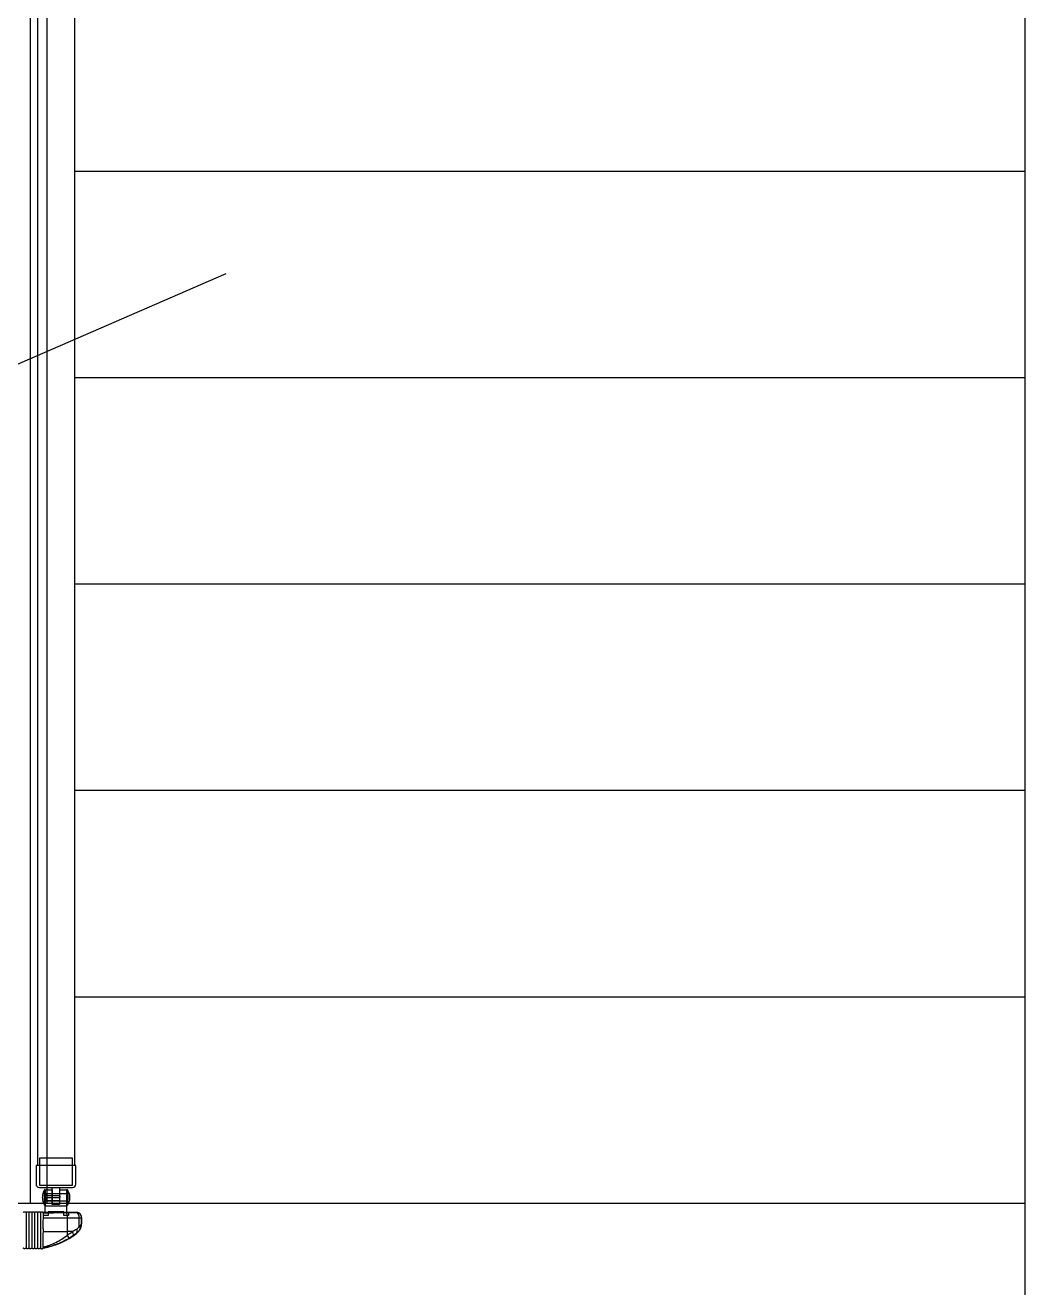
# Model space of a CAD drawing. Header units: millimetres. Extents: x -38475 to 94728, y -31127 to 90245.
# Drawn here: x -2282 to -925, y -6139 to -4426 of the extents above; entities that cross this region are included whole.
import ezdxf

# ---------------------------------------------------------------- set-up
doc = ezdxf.new("R2010")
doc.units = ezdxf.units.MM
doc.layers.add('e-plan', color=9, linetype='Continuous')

# ---------------------------------------------------------------- blocks, each defined once
blk = doc.blocks.new('Xref-지하2층')
at = {"layer": 'e-plan'}
blk.add_line((2600, 10400), (2600, 4200), dxfattribs=at)
at = {"layer": 'e-plan', "linetype": 'Continuous'}
for p, q in [((1250, 8680), (1250, 5880)), ((1250, 8680), (1250, 5880)), ((1272.5, 8680), (1272.5, 5880)), ((1272.5, 8680), (1272.5, 5880)), ((2600, 7280), (1309.9, 7280)), ((2600, 7000), (1309.9, 7000)), ((2600, 6720), (1309.9, 6720)), ((2600, 6440), (1309.9, 6440)), ((2600, 6160), (1309.9, 6160)), ((2600, 5880), (-100, 5880)), ((1301.2, 5880), (1272.5, 5880)), ((1312.6, 5867.8), (1267.5, 5867.8)), ((1300.5, 5841.7), (1300.5, 5860.5)), ((1312.4, 5867.6), (1312.6, 5867.8)), ((1316.6, 5849), (1316.6, 5860.6)), ((1319.6, 5860.8), (1319.4, 5860.6)), ((1319.4, 5852.8), (1319.4, 5860.6)), ((1319.6, 5860.8), (1319.6, 5852.8))]:
    blk.add_line(p, q, dxfattribs=at)
at = {"layer": 'e-plan'}
for points in [[(1259.9, 8628.5), (1259.9, 7030.3)], [(1309.9, 8628.5), (1309.9, 7052)], [(1515.4, 7141.2), (605.3, 6746.1), (657.5, 6625.7), (432.6, 6814.3), (484.9, 6693.9), (-400, 6309.8)]]:
    blk.add_lwpolyline(points, dxfattribs=at)
at = {"layer": 'e-plan', "linetype": 'Continuous'}
for points in [[(1309.9, 7052), (1309.9, 5931.5)], [(1259.9, 7030.3), (1259.9, 5931.5)], [(1311.9, 5931.5), (1257.9, 5931.5)], [(1262.9, 5931.5), (1262.9, 5941.6), (1306.9, 5941.6), (1306.9, 5931.5)], [(1306.9, 5931.5), (1306.9, 5904.1), (1262.9, 5904.1), (1262.9, 5931.5)], [(1270.4, 5867.5), (1270.4, 5898.5), (1279.7, 5898.5), (1279.7, 5880.5), (1290.2, 5880.5), (1290.2, 5898.5), (1299.4, 5898.5), (1299.4, 5867.5), (1301.9, 5867.5), (1301.9, 5863.5), (1295.4, 5863.5), (1295.4, 5868.5), (1284.9, 5868.5), (1274.4, 5868.5), (1274.4, 5863.5), (1267.9, 5863.5), (1267.9, 5867.5), (1270.4, 5867.5), (1267.9, 5867.5)], [(1270.4, 5898.8), (1270.4, 5877.2)], [(1279.7, 5893), (1270.4, 5893)], [(1279.9, 5880.5), (1279.9, 5901.5)], [(1289.9, 5893), (1279.9, 5893)], [(1289.9, 5901.5), (1289.9, 5880.5)], [(1299.4, 5893), (1290.2, 5893)], [(1299.4, 5898.8), (1299.4, 5877.2)], [(1279.7, 5883), (1270.4, 5883)], [(1299.4, 5876), (1270.4, 5876)], [(1289.9, 5883), (1279.9, 5883)], [(1289.9, 5880.5), (1289.9, 5878.7), (1279.9, 5878.7), (1279.9, 5880.5)], [(1299.4, 5883), (1290.2, 5883)]]:
    blk.add_lwpolyline(points, dxfattribs=at)
for points in [[(1257.9, 5931.5), (1257.9, 5906, 0.414214), (1262.4, 5901.5), (1307.4, 5901.5, 0.414214), (1311.9, 5906), (1311.9, 5931.5)], [(1268.9, 5896.2, 0.306902), (1267.7, 5895.4, 0.108318), (1266.4, 5888, 0.10812), (1267.7, 5880.6, 0.306686), (1268.9, 5879.8)], [(1270.4, 5898.8), (1270.2, 5898.8, 0.414214), (1268.9, 5897.5), (1268.9, 5878.5, 0.414214), (1270.2, 5877.2), (1270.4, 5877.2)], [(1290.4, 5883), (1290.4, 5883.6), (1272.7, 5883.6, -0.414214), (1271.4, 5884.9), (1271.4, 5886.7, -0.414214), (1272.7, 5888), (1290.4, 5888), (1290.4, 5890.3), (1272.7, 5890.3, -0.414214), (1271.4, 5891.6), (1271.4, 5893)], [(1299.4, 5898.8), (1299.6, 5898.8, -0.414214), (1300.9, 5897.5), (1300.9, 5878.5, -0.414214), (1299.6, 5877.2), (1299.4, 5877.2)], [(1300.9, 5896.2, -0.306902), (1302.1, 5895.4, -0.108318), (1303.4, 5888, -0.10812), (1302.1, 5880.6, -0.306686), (1300.9, 5879.8)]]:
    blk.add_lwpolyline(points, format="xyb", dxfattribs=at)
for points in [[(1267.6, 5867.4, 0), (1268.2, 5867.4, 0), (1268.8, 5867.4, 0), (1269.5, 5867.4, 0), (1270.1, 5867.4, 0), (1270.7, 5867.4, 0), (1271.3, 5867.4, 0), (1272, 5867.4, 0), (1272.6, 5867.4, 0), (1273.2, 5867.4, 0), (1273.8, 5867.4, 0), (1274.4, 5867.4, 0), (1275.1, 5867.4, 0), (1275.7, 5867.4, 0), (1276.3, 5867.4, 0), (1276.9, 5867.4, 0), (1277.6, 5867.4, 0), (1278.2, 5867.4, 0), (1278.8, 5867.4, 0), (1279.4, 5867.4, 0), (1280, 5867.4, 0), (1280.7, 5867.4, 0), (1281.3, 5867.4, 0), (1281.9, 5867.4, 0), (1282.5, 5867.5, 0), (1283.1, 5867.5, 0), (1283.7, 5867.5, 0), (1284.3, 5867.5, 0), (1285, 5867.5, 0), (1285.6, 5867.5, 0), (1286.2, 5867.5, 0), (1286.8, 5867.5, 0), (1287.4, 5867.5, 0), (1288, 5867.5, 0), (1288.6, 5867.5, 0), (1289.2, 5867.5, 0), (1289.9, 5867.5, 0), (1290.5, 5867.5, 0), (1291.1, 5867.5, 0), (1291.7, 5867.5, 0), (1292.3, 5867.5, 0), (1292.9, 5867.5, 0), (1293.5, 5867.5, 0), (1294.1, 5867.5, 0), (1294.7, 5867.5, 0), (1295.3, 5867.5, 0), (1295.9, 5867.5, 0), (1296.5, 5867.5, 0), (1297.1, 5867.5, 0), (1297.7, 5867.5, 0)], [(1267.8, 5860.4, 0), (1268.4, 5860.4, 0), (1269.1, 5860.4, 0), (1269.8, 5860.4, 0), (1270.4, 5860.4, 0), (1271.1, 5860.4, 0), (1271.8, 5860.4, 0), (1272.4, 5860.4, 0), (1273.1, 5860.4, 0), (1273.7, 5860.4, 0), (1274.4, 5860.4, 0), (1275.1, 5860.4, 0), (1275.7, 5860.4, 0), (1276.4, 5860.4, 0), (1277.1, 5860.4, 0), (1277.7, 5860.4, 0), (1278.4, 5860.4, 0), (1279.1, 5860.4, 0), (1279.7, 5860.4, 0), (1280.4, 5860.4, 0), (1281, 5860.4, 0), (1281.7, 5860.4, 0), (1282.4, 5860.4, 0), (1283, 5860.4, 0), (1283.7, 5860.4, 0), (1284.3, 5860.5, 0), (1285, 5860.5, 0), (1285.6, 5860.5, 0), (1286.3, 5860.5, 0), (1286.9, 5860.5, 0), (1287.6, 5860.5, 0), (1288.3, 5860.5, 0), (1288.9, 5860.5, 0), (1289.6, 5860.5, 0), (1290.2, 5860.5, 0), (1290.9, 5860.5, 0), (1291.5, 5860.5, 0), (1292.2, 5860.5, 0), (1292.8, 5860.5, 0), (1293.4, 5860.5, 0), (1294.1, 5860.5, 0), (1294.7, 5860.5, 0), (1295.4, 5860.5, 0), (1296, 5860.5, 0), (1296.7, 5860.5, 0), (1297.3, 5860.5, 0), (1298, 5860.5, 0), (1298.6, 5860.5, 0), (1299.2, 5860.5, 0), (1299.9, 5860.5, 0)], [(1298.3, 5867.5, 0), (1298.6, 5867.5, 0), (1298.9, 5867.5, 0), (1299.2, 5867.5, 0), (1299.5, 5867.5, 0), (1299.8, 5867.5, 0), (1300.1, 5867.5, 0), (1300.4, 5867.5, 0), (1300.7, 5867.5, 0), (1301, 5867.5, 0), (1301.3, 5867.5, 0), (1301.5, 5867.5, 0), (1301.8, 5867.5, 0), (1302.1, 5867.5, 0), (1302.4, 5867.5, 0), (1302.7, 5867.5, 0), (1303, 5867.5, 0), (1303.2, 5867.5, 0), (1303.5, 5867.5, 0), (1303.8, 5867.5, 0), (1304.1, 5867.5, 0), (1304.4, 5867.5, 0), (1304.6, 5867.5, 0), (1304.9, 5867.5, 0), (1305.2, 5867.5, 0), (1305.4, 5867.5, 0), (1305.7, 5867.5, 0), (1306, 5867.5, 0), (1306.2, 5867.5, 0), (1306.5, 5867.5, 0), (1306.8, 5867.5, 0), (1307, 5867.5, 0), (1307.3, 5867.5, 0), (1307.5, 5867.5, 0), (1307.8, 5867.5, 0), (1308, 5867.5, 0), (1308.3, 5867.5, 0), (1308.5, 5867.5, 0), (1308.8, 5867.5, 0), (1309, 5867.5, 0), (1309.3, 5867.5, 0), (1309.5, 5867.5, 0), (1309.7, 5867.5, 0), (1310, 5867.5, 0), (1310.2, 5867.5, 0), (1310.4, 5867.6, 0), (1310.7, 5867.6, 0), (1310.9, 5867.6, 0), (1311.1, 5867.6, 0), (1311.3, 5867.6, 0)], [(1300.5, 5860.5, 0), (1300.5, 5860.7, 0), (1300.5, 5860.9, 0), (1300.5, 5861.1, 0), (1300.5, 5861.4, 0), (1300.5, 5861.6, 0), (1300.5, 5861.8, 0), (1300.5, 5862, 0), (1300.4, 5862.2, 0), (1300.4, 5862.4, 0), (1300.4, 5862.6, 0), (1300.4, 5862.8, 0), (1300.4, 5863.1, 0), (1300.3, 5863.3, 0), (1300.3, 5863.5, 0), (1300.3, 5863.7, 0), (1300.2, 5863.8, 0), (1300.2, 5864, 0), (1300.2, 5864.2, 0), (1300.1, 5864.4, 0), (1300.1, 5864.6, 0), (1300, 5864.8, 0), (1300, 5864.9, 0), (1300, 5865.1, 0), (1299.9, 5865.3, 0), (1299.9, 5865.4, 0), (1299.8, 5865.6, 0), (1299.8, 5865.7, 0), (1299.7, 5865.9, 0), (1299.7, 5866, 0), (1299.6, 5866.1, 0), (1299.5, 5866.3, 0), (1299.5, 5866.4, 0), (1299.4, 5866.5, 0), (1299.4, 5866.6, 0), (1299.3, 5866.7, 0), (1299.2, 5866.8, 0), (1299.2, 5866.9, 0), (1299.1, 5867, 0), (1299.1, 5867.1, 0), (1299, 5867.1, 0), (1298.9, 5867.2, 0), (1298.9, 5867.3, 0), (1298.8, 5867.3, 0), (1298.7, 5867.4, 0), (1298.7, 5867.4, 0), (1298.6, 5867.4, 0), (1298.5, 5867.5, 0), (1298.5, 5867.5, 0), (1298.4, 5867.5, 0)], [(1300.5, 5860.5, 0), (1300.9, 5860.5, 0), (1301.2, 5860.5, 0), (1301.6, 5860.5, 0), (1302, 5860.5, 0), (1302.3, 5860.5, 0), (1302.7, 5860.5, 0), (1303, 5860.5, 0), (1303.4, 5860.5, 0), (1303.7, 5860.5, 0), (1304.1, 5860.5, 0), (1304.4, 5860.5, 0), (1304.8, 5860.5, 0), (1305.1, 5860.5, 0), (1305.5, 5860.5, 0), (1305.8, 5860.5, 0), (1306.2, 5860.5, 0), (1306.5, 5860.5, 0), (1306.8, 5860.5, 0), (1307.2, 5860.5, 0), (1307.5, 5860.5, 0), (1307.8, 5860.5, 0), (1308.2, 5860.5, 0), (1308.5, 5860.5, 0), (1308.8, 5860.5, 0), (1309.2, 5860.5, 0), (1309.5, 5860.5, 0), (1309.8, 5860.5, 0), (1310.1, 5860.5, 0), (1310.4, 5860.5, 0), (1310.7, 5860.5, 0), (1311.1, 5860.5, 0), (1311.4, 5860.5, 0), (1311.7, 5860.5, 0), (1312, 5860.5, 0), (1312.3, 5860.5, 0), (1312.6, 5860.5, 0), (1312.9, 5860.5, 0), (1313.2, 5860.5, 0), (1313.5, 5860.5, 0), (1313.8, 5860.5, 0), (1314.1, 5860.5, 0), (1314.4, 5860.5, 0), (1314.6, 5860.5, 0), (1314.9, 5860.5, 0), (1315.2, 5860.6, 0), (1315.5, 5860.6, 0), (1315.8, 5860.6, 0), (1316, 5860.6, 0), (1316.3, 5860.6, 0)], [(1311.6, 5867.6, 0), (1311.6, 5867.6, 0), (1311.6, 5867.6, 0), (1311.7, 5867.6, 0), (1311.7, 5867.6, 0), (1311.7, 5867.6, 0), (1311.7, 5867.6, 0), (1311.8, 5867.6, 0), (1311.8, 5867.6, 0), (1311.8, 5867.6, 0), (1311.9, 5867.6, 0), (1311.9, 5867.6, 0), (1311.9, 5867.6, 0), (1311.9, 5867.6, 0), (1312, 5867.6, 0), (1312, 5867.6, 0), (1312, 5867.6, 0), (1312, 5867.6, 0), (1312.1, 5867.6, 0), (1312.1, 5867.6, 0), (1312.1, 5867.6, 0), (1312.1, 5867.6, 0), (1312.1, 5867.6, 0), (1312.2, 5867.6, 0), (1312.2, 5867.6, 0), (1312.2, 5867.6, 0), (1312.2, 5867.6, 0), (1312.2, 5867.6, 0), (1312.2, 5867.6, 0), (1312.3, 5867.6, 0), (1312.3, 5867.6, 0), (1312.3, 5867.6, 0), (1312.3, 5867.6, 0), (1312.3, 5867.6, 0), (1312.3, 5867.6, 0), (1312.3, 5867.6, 0), (1312.3, 5867.6, 0), (1312.4, 5867.6, 0), (1312.4, 5867.6, 0), (1312.4, 5867.6, 0), (1312.4, 5867.6, 0), (1312.4, 5867.6, 0), (1312.4, 5867.6, 0), (1312.4, 5867.6, 0), (1312.4, 5867.6, 0), (1312.4, 5867.6, 0), (1312.4, 5867.6, 0), (1312.4, 5867.6, 0), (1312.4, 5867.6, 0), (1312.4, 5867.6, 0)], [(1316.6, 5860.6, 0), (1316.6, 5860.8, 0), (1316.6, 5861, 0), (1316.6, 5861.2, 0), (1316.5, 5861.4, 0), (1316.5, 5861.7, 0), (1316.5, 5861.9, 0), (1316.5, 5862.1, 0), (1316.4, 5862.3, 0), (1316.4, 5862.5, 0), (1316.3, 5862.7, 0), (1316.3, 5862.9, 0), (1316.2, 5863.1, 0), (1316.2, 5863.3, 0), (1316.1, 5863.5, 0), (1316, 5863.7, 0), (1315.9, 5863.9, 0), (1315.9, 5864.1, 0), (1315.8, 5864.3, 0), (1315.7, 5864.5, 0), (1315.6, 5864.7, 0), (1315.5, 5864.8, 0), (1315.4, 5865, 0), (1315.3, 5865.2, 0), (1315.2, 5865.3, 0), (1315.1, 5865.5, 0), (1315, 5865.6, 0), (1314.9, 5865.8, 0), (1314.7, 5865.9, 0), (1314.6, 5866.1, 0), (1314.5, 5866.2, 0), (1314.4, 5866.3, 0), (1314.2, 5866.5, 0), (1314.1, 5866.6, 0), (1314, 5866.7, 0), (1313.8, 5866.8, 0), (1313.7, 5866.9, 0), (1313.5, 5867, 0), (1313.4, 5867.1, 0), (1313.3, 5867.1, 0), (1313.1, 5867.2, 0), (1313, 5867.3, 0), (1312.8, 5867.3, 0), (1312.7, 5867.4, 0), (1312.5, 5867.4, 0), (1312.3, 5867.5, 0), (1312.2, 5867.5, 0), (1312, 5867.5, 0), (1311.9, 5867.5, 0), (1311.7, 5867.6, 0)], [(1319.6, 5860.8, 0), (1319.6, 5861, 0), (1319.6, 5861.2, 0), (1319.6, 5861.5, 0), (1319.6, 5861.7, 0), (1319.5, 5861.9, 0), (1319.5, 5862.1, 0), (1319.5, 5862.3, 0), (1319.4, 5862.5, 0), (1319.4, 5862.7, 0), (1319.3, 5863, 0), (1319.2, 5863.2, 0), (1319.1, 5863.4, 0), (1319.1, 5863.6, 0), (1319, 5863.8, 0), (1318.9, 5864, 0), (1318.8, 5864.2, 0), (1318.7, 5864.4, 0), (1318.5, 5864.5, 0), (1318.4, 5864.7, 0), (1318.3, 5864.9, 0), (1318.2, 5865.1, 0), (1318, 5865.3, 0), (1317.9, 5865.4, 0), (1317.7, 5865.6, 0), (1317.6, 5865.7, 0), (1317.4, 5865.9, 0), (1317.3, 5866, 0), (1317.1, 5866.2, 0), (1316.9, 5866.3, 0), (1316.7, 5866.5, 0), (1316.6, 5866.6, 0), (1316.4, 5866.7, 0), (1316.2, 5866.8, 0), (1316, 5866.9, 0), (1315.8, 5867, 0), (1315.6, 5867.1, 0), (1315.4, 5867.2, 0), (1315.2, 5867.3, 0), (1315, 5867.4, 0), (1314.8, 5867.5, 0), (1314.6, 5867.5, 0), (1314.4, 5867.6, 0), (1314.2, 5867.6, 0), (1313.9, 5867.7, 0), (1313.7, 5867.7, 0), (1313.5, 5867.7, 0), (1313.3, 5867.8, 0), (1313.1, 5867.8, 0), (1312.9, 5867.8, 0)], [(1316.6, 5860.6, 0), (1316.7, 5860.6, 0), (1316.8, 5860.6, 0), (1316.9, 5860.6, 0), (1317, 5860.6, 0), (1317.1, 5860.6, 0), (1317.2, 5860.6, 0), (1317.3, 5860.6, 0), (1317.4, 5860.6, 0), (1317.5, 5860.6, 0), (1317.6, 5860.6, 0), (1317.6, 5860.6, 0), (1317.7, 5860.6, 0), (1317.8, 5860.6, 0), (1317.9, 5860.6, 0), (1318, 5860.6, 0), (1318.1, 5860.6, 0), (1318.1, 5860.6, 0), (1318.2, 5860.6, 0), (1318.3, 5860.6, 0), (1318.3, 5860.6, 0), (1318.4, 5860.6, 0), (1318.5, 5860.6, 0), (1318.5, 5860.6, 0), (1318.6, 5860.6, 0), (1318.7, 5860.6, 0), (1318.7, 5860.6, 0), (1318.8, 5860.6, 0), (1318.8, 5860.6, 0), (1318.9, 5860.6, 0), (1318.9, 5860.6, 0), (1319, 5860.6, 0), (1319, 5860.6, 0), (1319.1, 5860.6, 0), (1319.1, 5860.6, 0), (1319.1, 5860.6, 0), (1319.2, 5860.6, 0), (1319.2, 5860.6, 0), (1319.2, 5860.6, 0), (1319.3, 5860.6, 0), (1319.3, 5860.6, 0), (1319.3, 5860.6, 0), (1319.3, 5860.6, 0), (1319.3, 5860.6, 0), (1319.4, 5860.6, 0), (1319.4, 5860.6, 0), (1319.4, 5860.6, 0), (1319.4, 5860.6, 0), (1319.4, 5860.6, 0), (1319.4, 5860.6, 0)], [(1312.9, 5839.6, 0), (1313, 5839.6, 0), (1313, 5839.7, 0), (1313.1, 5839.7, 0), (1313.2, 5839.8, 0), (1313.2, 5839.9, 0), (1313.3, 5839.9, 0), (1313.3, 5840, 0), (1313.4, 5840.1, 0), (1313.4, 5840.2, 0), (1313.5, 5840.3, 0), (1313.5, 5840.4, 0), (1313.6, 5840.4, 0), (1313.6, 5840.5, 0), (1313.6, 5840.6, 0), (1313.7, 5840.7, 0), (1313.7, 5840.8, 0), (1313.7, 5840.9, 0), (1313.7, 5841, 0), (1313.8, 5841.1, 0), (1313.8, 5841.3, 0), (1313.8, 5841.4, 0), (1313.8, 5841.5, 0), (1313.8, 5841.6, 0), (1313.8, 5841.7, 0), (1313.8, 5841.8, 0), (1313.8, 5842, 0), (1313.8, 5842.1, 0), (1313.8, 5842.2, 0), (1313.8, 5842.3, 0), (1313.8, 5842.5, 0), (1313.8, 5842.6, 0), (1313.8, 5842.7, 0), (1313.8, 5842.9, 0), (1313.7, 5843, 0), (1313.7, 5843.1, 0), (1313.7, 5843.3, 0), (1313.7, 5843.4, 0), (1313.6, 5843.5, 0), (1313.6, 5843.7, 0), (1313.5, 5843.8, 0), (1313.5, 5844, 0), (1313.5, 5844.1, 0), (1313.4, 5844.2, 0), (1313.4, 5844.4, 0), (1313.3, 5844.5, 0), (1313.2, 5844.7, 0), (1313.2, 5844.8, 0), (1313.1, 5845, 0), (1313.1, 5845.1, 0)], [(1318, 5846.2, 0), (1318.1, 5846.2, 0), (1318.1, 5846.2, 0), (1318.1, 5846.3, 0), (1318.1, 5846.3, 0), (1318.1, 5846.4, 0), (1318.1, 5846.4, 0), (1318.1, 5846.5, 0), (1318.1, 5846.5, 0), (1318.1, 5846.6, 0), (1318.1, 5846.6, 0), (1318.1, 5846.7, 0), (1318.1, 5846.7, 0), (1318.1, 5846.8, 0), (1318.1, 5846.8, 0), (1318.1, 5846.9, 0), (1318.1, 5846.9, 0), (1318.1, 5847, 0), (1318, 5847, 0), (1318, 5847.1, 0), (1318, 5847.2, 0), (1318, 5847.2, 0), (1318, 5847.3, 0), (1317.9, 5847.3, 0), (1317.9, 5847.4, 0), (1317.9, 5847.4, 0), (1317.8, 5847.5, 0), (1317.8, 5847.6, 0), (1317.8, 5847.6, 0), (1317.7, 5847.7, 0), (1317.7, 5847.7, 0), (1317.7, 5847.8, 0), (1317.6, 5847.9, 0), (1317.6, 5847.9, 0), (1317.5, 5848, 0), (1317.5, 5848.1, 0), (1317.4, 5848.1, 0), (1317.4, 5848.2, 0), (1317.3, 5848.2, 0), (1317.3, 5848.3, 0), (1317.2, 5848.4, 0), (1317.2, 5848.4, 0), (1317.1, 5848.5, 0), (1317, 5848.6, 0), (1317, 5848.6, 0), (1316.9, 5848.7, 0), (1316.9, 5848.7, 0), (1316.8, 5848.8, 0), (1316.7, 5848.9, 0), (1316.6, 5848.9, 0)]]:
    blk.add_polyline3d(points, dxfattribs=at)
at = {"layer": 'e-plan', "linetype": 'Continuous', "extrusion": (1e-16, -2.22045e-32, -1)}
for centre in [(-1242.4, 5865.8), (-1246.3, 5865.8), (-1250.1, 5865.8), (-1254, 5865.8), (-1257.9, 5865.8), (-1261.7, 5865.8), (-1265.6, 5865.8)]:
    blk.add_arc(centre, 2.75, 45.2805, 134.7195, dxfattribs=at)
at = {"layer": 'e-plan', "linetype": 'Continuous', "extrusion": (-0.008726, -0.008726, 0.999924)}
blk.add_arc((1312.6, 5860.5, -61.9), 7, 0, 89.9956, dxfattribs=at)
at = {"layer": 'e-plan', "linetype": 'Continuous'}
for centre, radius, start, end in [((1302.6, 5852.8), 17, 307.8193, 0), ((1250.1, 5920.4), 102.6, 279.7897, 307.8193)]:
    blk.add_arc(centre, radius, start, end, dxfattribs=at)
for points, knots in [([(1244.3, 5867.8), (1244.3, 5867.7), (1244.3, 5867.6), (1244.3, 5867.5), (1244.3, 5867.5), (1244.3, 5867.5), (1244.3, 5866.6), (1244.3, 5863.7), (1244.3, 5861), (1244.3, 5858.2), (1244.3, 5853.2), (1244.3, 5847.6), (1244.3, 5842), (1244.3, 5836.4), (1244.3, 5829.6), (1244.3, 5824.6), (1244.3, 5821.9), (1244.3, 5820.9), (1244.3, 5820.2), (1244.3, 5819.7), (1244.3, 5819.5), (1244.3, 5819.5), (1244.3, 5819.5), (1244.3, 5819.5), (1244.3, 5819.4), (1244.3, 5819.3), (1244.3, 5819.3)], [0, 0, 0, 0, 0.25, 0.28125, 0.296875, 0.3125, 0.34375, 0.375, 0.390625, 0.40625, 0.4375, 0.5, 0.53125, 0.5625, 0.625, 0.6875, 0.703125, 0.71875, 0.726563, 0.734375, 0.75, 0.765625, 0.78125, 0.8125, 0.875, 1, 1, 1, 1]), ([(1248.2, 5867.8), (1248.2, 5867.7), (1248.2, 5867.6), (1248.2, 5867.5), (1248.2, 5867.5), (1248.2, 5867.5), (1248.2, 5866.6), (1248.2, 5863.7), (1248.2, 5861), (1248.2, 5858.2), (1248.2, 5853.2), (1248.2, 5847.6), (1248.2, 5842), (1248.2, 5836.4), (1248.2, 5829.6), (1248.2, 5824.6), (1248.2, 5821.9), (1248.2, 5820.9), (1248.2, 5820.2), (1248.2, 5819.7), (1248.2, 5819.5), (1248.2, 5819.5), (1248.2, 5819.5), (1248.2, 5819.5), (1248.2, 5819.4), (1248.2, 5819.3), (1248.2, 5819.3)], [0, 0, 0, 0, 0.25, 0.28125, 0.296875, 0.3125, 0.34375, 0.375, 0.390625, 0.40625, 0.4375, 0.5, 0.53125, 0.5625, 0.625, 0.6875, 0.703125, 0.71875, 0.726563, 0.734375, 0.75, 0.765625, 0.78125, 0.8125, 0.875, 1, 1, 1, 1]), ([(1252.1, 5867.8), (1252.1, 5867.7), (1252.1, 5867.6), (1252.1, 5867.5), (1252.1, 5867.5), (1252.1, 5867.5), (1252.1, 5866.6), (1252.1, 5863.7), (1252.1, 5861), (1252.1, 5858.2), (1252.1, 5853.2), (1252.1, 5847.6), (1252.1, 5842), (1252.1, 5836.4), (1252.1, 5829.6), (1252.1, 5824.6), (1252.1, 5821.9), (1252.1, 5820.9), (1252.1, 5820.2), (1252.1, 5819.7), (1252.1, 5819.5), (1252.1, 5819.5), (1252.1, 5819.5), (1252.1, 5819.5), (1252.1, 5819.4), (1252.1, 5819.3), (1252.1, 5819.3)], [0, 0, 0, 0, 0.25, 0.28125, 0.296875, 0.3125, 0.34375, 0.375, 0.390625, 0.40625, 0.4375, 0.5, 0.53125, 0.5625, 0.625, 0.6875, 0.703125, 0.71875, 0.726563, 0.734375, 0.75, 0.765625, 0.78125, 0.8125, 0.875, 1, 1, 1, 1]), ([(1255.9, 5867.8), (1255.9, 5867.7), (1255.9, 5867.6), (1255.9, 5867.5), (1255.9, 5867.5), (1255.9, 5867.5), (1255.9, 5866.6), (1255.9, 5863.7), (1255.9, 5861), (1255.9, 5858.2), (1255.9, 5853.2), (1255.9, 5847.6), (1255.9, 5842), (1255.9, 5836.4), (1255.9, 5829.6), (1255.9, 5824.6), (1255.9, 5821.9), (1255.9, 5820.9), (1255.9, 5820.2), (1255.9, 5819.7), (1255.9, 5819.5), (1255.9, 5819.5), (1255.9, 5819.5), (1255.9, 5819.5), (1255.9, 5819.4), (1255.9, 5819.3), (1255.9, 5819.3)], [0, 0, 0, 0, 0.25, 0.28125, 0.296875, 0.3125, 0.34375, 0.375, 0.390625, 0.40625, 0.4375, 0.5, 0.53125, 0.5625, 0.625, 0.6875, 0.703125, 0.71875, 0.726563, 0.734375, 0.75, 0.765625, 0.78125, 0.8125, 0.875, 1, 1, 1, 1]), ([(1259.8, 5867.8), (1259.8, 5867.7), (1259.8, 5867.6), (1259.8, 5867.5), (1259.8, 5867.5), (1259.8, 5867.5), (1259.8, 5866.6), (1259.8, 5863.7), (1259.8, 5861), (1259.8, 5858.2), (1259.8, 5853.2), (1259.8, 5847.6), (1259.8, 5842), (1259.8, 5836.4), (1259.8, 5829.6), (1259.8, 5824.6), (1259.8, 5821.9), (1259.8, 5820.9), (1259.8, 5820.2), (1259.8, 5819.7), (1259.8, 5819.5), (1259.8, 5819.5), (1259.8, 5819.5), (1259.8, 5819.5), (1259.8, 5819.4), (1259.8, 5819.3), (1259.8, 5819.3)], [0, 0, 0, 0, 0.25, 0.28125, 0.296875, 0.3125, 0.34375, 0.375, 0.390625, 0.40625, 0.4375, 0.5, 0.53125, 0.5625, 0.625, 0.6875, 0.703125, 0.71875, 0.726563, 0.734375, 0.75, 0.765625, 0.78125, 0.8125, 0.875, 1, 1, 1, 1]), ([(1263.7, 5867.8), (1263.7, 5867.7), (1263.7, 5867.6), (1263.7, 5867.5), (1263.7, 5867.5), (1263.7, 5867.5), (1263.7, 5866.6), (1263.7, 5863.7), (1263.7, 5861), (1263.7, 5858.2), (1263.7, 5853.2), (1263.7, 5847.6), (1263.7, 5842), (1263.7, 5836.4), (1263.7, 5829.6), (1263.7, 5824.6), (1263.7, 5821.9), (1263.7, 5820.9), (1263.7, 5820.2), (1263.7, 5819.7), (1263.7, 5819.5), (1263.7, 5819.5), (1263.7, 5819.5), (1263.7, 5819.5), (1263.7, 5819.4), (1263.7, 5819.3), (1263.7, 5819.3)], [0, 0, 0, 0, 0.25, 0.28125, 0.296875, 0.3125, 0.34375, 0.375, 0.390625, 0.40625, 0.4375, 0.5, 0.53125, 0.5625, 0.625, 0.6875, 0.703125, 0.71875, 0.726563, 0.734375, 0.75, 0.765625, 0.78125, 0.8125, 0.875, 1, 1, 1, 1]), ([(1267.6, 5867.4), (1267.6, 5867.4), (1267.6, 5867.4), (1267.6, 5867.5), (1267.6, 5867.5), (1267.6, 5867.5), (1267.6, 5867.5), (1267.5, 5867.6), (1267.5, 5867.6), (1267.5, 5867.7), (1267.5, 5867.7), (1267.5, 5867.8)], [0, 0, 0, 0, 0.0625, 0.0625, 0.125, 0.125, 0.25, 0.25, 0.5, 0.5, 1, 1, 1, 1]), ([(1267.6, 5867.4), (1267.5, 5867.4), (1267.6, 5866.7), (1267.7, 5864.1), (1267.7, 5862.3), (1267.8, 5860.4)], [0, 0, 0, 0, 0.5, 0.5, 1, 1, 1, 1]), ([(1267.8, 5841.7), (1267.8, 5843.6), (1267.8, 5845.4), (1267.7, 5847.2), (1267.7, 5849.4), (1267.7, 5851.7), (1267.7, 5853.9), (1267.7, 5855), (1267.7, 5856.1), (1267.7, 5857.3), (1267.8, 5858.3), (1267.8, 5859.4), (1267.8, 5860.4)], [0, 0, 0, 0, 0.292513, 0.292513, 0.292513, 0.650866, 0.650866, 0.650866, 0.830042, 0.830042, 0.830042, 1, 1, 1, 1]), ([(1267.7, 5820.8), (1267.7, 5821.9), (1267.7, 5823.3), (1267.7, 5826.3), (1267.7, 5828), (1267.7, 5833.5), (1267.6, 5837.6), (1267.8, 5841.7)], [0, 0, 0, 0, 0.25, 0.25, 0.5, 0.5, 1, 1, 1, 1]), ([(1307.1, 5841.7), (1307.8, 5840.4), (1308.2, 5839.1), (1308.4, 5836.9), (1308.2, 5836.2), (1307.7, 5835.8)], [0, 0, 0, 0, 0.5, 0.5, 1, 1, 1, 1]), ([(1301.8, 5832.1), (1296.5, 5829), (1291, 5826.4), (1279.5, 5822.2), (1273.6, 5820.6), (1267.6, 5819.6)], [0, 0, 0, 0, 0.5, 0.5, 1, 1, 1, 1]), ([(1267.7, 5820.8), (1273.5, 5822.3), (1279.2, 5824.4), (1290.3, 5829.9), (1295.5, 5833.2), (1300.4, 5836.9)], [0, 0, 0, 0, 0.5, 0.5, 1, 1, 1, 1]), ([(1300.4, 5836.9), (1301, 5835.7), (1301.5, 5834.5), (1302, 5832.8), (1302, 5832.2), (1301.8, 5832.1)], [0, 0, 0, 0, 0.5, 0.5, 1, 1, 1, 1]), ([(1244.3, 5819.3), (1244.1, 5819), (1243.8, 5818.9), (1243.6, 5818.7), (1243.3, 5818.6), (1243, 5818.5), (1242.7, 5818.5), (1242.4, 5818.4), (1242.1, 5818.5), (1241.8, 5818.5), (1241.5, 5818.6), (1241.2, 5818.7), (1240.9, 5818.9), (1240.7, 5819), (1240.6, 5819.1), (1240.5, 5819.3)], [0, 0, 0, 0, 0.216293, 0.216293, 0.216293, 0.432586, 0.432586, 0.432586, 0.648879, 0.648879, 0.648879, 0.865171, 0.865171, 0.865171, 1, 1, 1, 1]), ([(1248.2, 5819.3), (1248, 5819), (1247.7, 5818.9), (1247.4, 5818.7), (1247.2, 5818.6), (1246.9, 5818.5), (1246.6, 5818.5), (1246.2, 5818.4), (1245.9, 5818.5), (1245.6, 5818.5), (1245.3, 5818.6), (1245, 5818.7), (1244.8, 5818.9), (1244.6, 5819), (1244.5, 5819.1), (1244.3, 5819.3)], [0, 0, 0, 0, 0.216293, 0.216293, 0.216293, 0.432586, 0.432586, 0.432586, 0.648879, 0.648879, 0.648879, 0.865171, 0.865171, 0.865171, 1, 1, 1, 1]), ([(1252.1, 5819.3), (1251.8, 5819), (1251.6, 5818.9), (1251.3, 5818.7), (1251, 5818.6), (1250.7, 5818.5), (1250.4, 5818.5), (1250.1, 5818.4), (1249.8, 5818.5), (1249.5, 5818.5), (1249.2, 5818.6), (1248.9, 5818.7), (1248.6, 5818.9), (1248.5, 5819), (1248.3, 5819.1), (1248.2, 5819.3)], [0, 0, 0, 0, 0.216293, 0.216293, 0.216293, 0.432586, 0.432586, 0.432586, 0.648879, 0.648879, 0.648879, 0.865171, 0.865171, 0.865171, 1, 1, 1, 1]), ([(1255.9, 5819.3), (1255.7, 5819), (1255.5, 5818.9), (1255.2, 5818.7), (1254.9, 5818.6), (1254.6, 5818.5), (1254.3, 5818.5), (1254, 5818.4), (1253.7, 5818.5), (1253.4, 5818.5), (1253.1, 5818.6), (1252.8, 5818.7), (1252.5, 5818.9), (1252.4, 5819), (1252.2, 5819.1), (1252.1, 5819.3)], [0, 0, 0, 0, 0.216293, 0.216293, 0.216293, 0.432586, 0.432586, 0.432586, 0.648879, 0.648879, 0.648879, 0.865171, 0.865171, 0.865171, 1, 1, 1, 1]), ([(1259.8, 5819.3), (1259.6, 5819), (1259.3, 5818.9), (1259.1, 5818.7), (1258.8, 5818.6), (1258.5, 5818.5), (1258.2, 5818.5), (1257.9, 5818.4), (1257.5, 5818.5), (1257.2, 5818.5), (1256.9, 5818.6), (1256.6, 5818.7), (1256.4, 5818.9), (1256.2, 5819), (1256.1, 5819.1), (1255.9, 5819.3)], [0, 0, 0, 0, 0.216293, 0.216293, 0.216293, 0.432586, 0.432586, 0.432586, 0.648879, 0.648879, 0.648879, 0.865171, 0.865171, 0.865171, 1, 1, 1, 1]), ([(1263.7, 5819.3), (1263.5, 5819), (1263.2, 5818.9), (1262.9, 5818.7), (1262.6, 5818.6), (1262.3, 5818.5), (1262, 5818.5), (1261.7, 5818.4), (1261.4, 5818.5), (1261.1, 5818.5), (1260.8, 5818.6), (1260.5, 5818.7), (1260.3, 5818.9), (1260.1, 5819), (1259.9, 5819.1), (1259.8, 5819.3)], [0, 0, 0, 0, 0.216293, 0.216293, 0.216293, 0.432586, 0.432586, 0.432586, 0.648879, 0.648879, 0.648879, 0.865171, 0.865171, 0.865171, 1, 1, 1, 1]), ([(1263.7, 5819.3), (1263.9, 5819), (1264.2, 5818.9), (1264.4, 5818.7), (1264.7, 5818.6), (1265, 5818.5), (1265.3, 5818.5), (1265.6, 5818.4), (1265.9, 5818.5), (1266.2, 5818.5), (1266.5, 5818.6), (1266.8, 5818.7), (1267.1, 5818.9), (1267.3, 5819), (1267.4, 5819.1), (1267.6, 5819.3)], [0, 0, 0, 0, 0.213706, 0.213706, 0.213706, 0.427411, 0.427411, 0.427411, 0.641117, 0.641117, 0.641117, 0.854822, 0.854822, 0.854822, 1, 1, 1, 1]), ([(1267.7, 5820.8), (1267.6, 5820.4), (1267.6, 5820.1), (1267.6, 5819.7), (1267.6, 5819.6), (1267.6, 5819.6)], [0, 0, 0, 0, 0.5, 0.5, 1, 1, 1, 1]), ([(1267.6, 5819.3), (1267.6, 5819.3), (1267.6, 5819.3), (1267.6, 5819.3), (1267.6, 5819.4), (1267.6, 5819.5), (1267.6, 5819.5), (1267.6, 5819.6), (1267.6, 5819.6), (1267.6, 5819.6), (1267.6, 5819.6), (1267.6, 5819.6), (1267.6, 5819.6)], [0, 0, 0, 0, 0.162261, 0.162261, 0.162261, 0.811304, 0.811304, 0.811304, 0.966807, 0.966807, 0.966807, 1, 1, 1, 1])]:
    blk.add_open_spline(points, degree=3, knots=knots, dxfattribs=at)
for points in [[(1267.8, 5841.7), (1278.9, 5841.7), (1289.9, 5841.7), (1300.5, 5841.7)], [(1300.4, 5836.9), (1300.5, 5838.5), (1300.5, 5840.2), (1300.5, 5841.7)], [(1300.4, 5836.9), (1302.7, 5838.5), (1305, 5840.1), (1307.1, 5841.7)], [(1307.1, 5841.7), (1305, 5841.7), (1302.8, 5841.7), (1300.5, 5841.7)], [(1307.1, 5841.7), (1309.2, 5842.9), (1311.1, 5844.1), (1313, 5845.2)], [(1318, 5846.2), (1316.9, 5843.5), (1315.1, 5841.3), (1312.9, 5839.6)], [(1313, 5845.2), (1314.4, 5846.2), (1315.7, 5847.3), (1316.6, 5849)], [(1316.6, 5849), (1318.4, 5850.2), (1319.4, 5851.5), (1319.4, 5852.8)], [(1319.4, 5852.8), (1319.4, 5850.5), (1319, 5848.3), (1318, 5846.2)], [(1319.6, 5852.8), (1319.6, 5852.8), (1319.5, 5852.8), (1319.4, 5852.8)], [(1307.7, 5835.8), (1305.8, 5834.5), (1303.8, 5833.3), (1301.8, 5832.1)], [(1312.9, 5839.6), (1311.3, 5838.3), (1309.5, 5837), (1307.7, 5835.8)], [(1313.1, 5839.4), (1313, 5839.4), (1312.9, 5839.5), (1312.9, 5839.6)]]:
    blk.add_open_spline(points, degree=3, dxfattribs=at)
blk = doc.blocks.new('A$C61602750')
at = {"layer": 'e-plan'}
blk.add_blockref('Xref-지하2층', (-3525, -11905), dxfattribs=at)

msp = doc.modelspace()

# ---------------------------------------------------------------- block references
at = {"layer": 'e-plan'}
msp.add_blockref('A$C61602750', (0, 0), dxfattribs=at)

doc.saveas('drawing.dxf')
